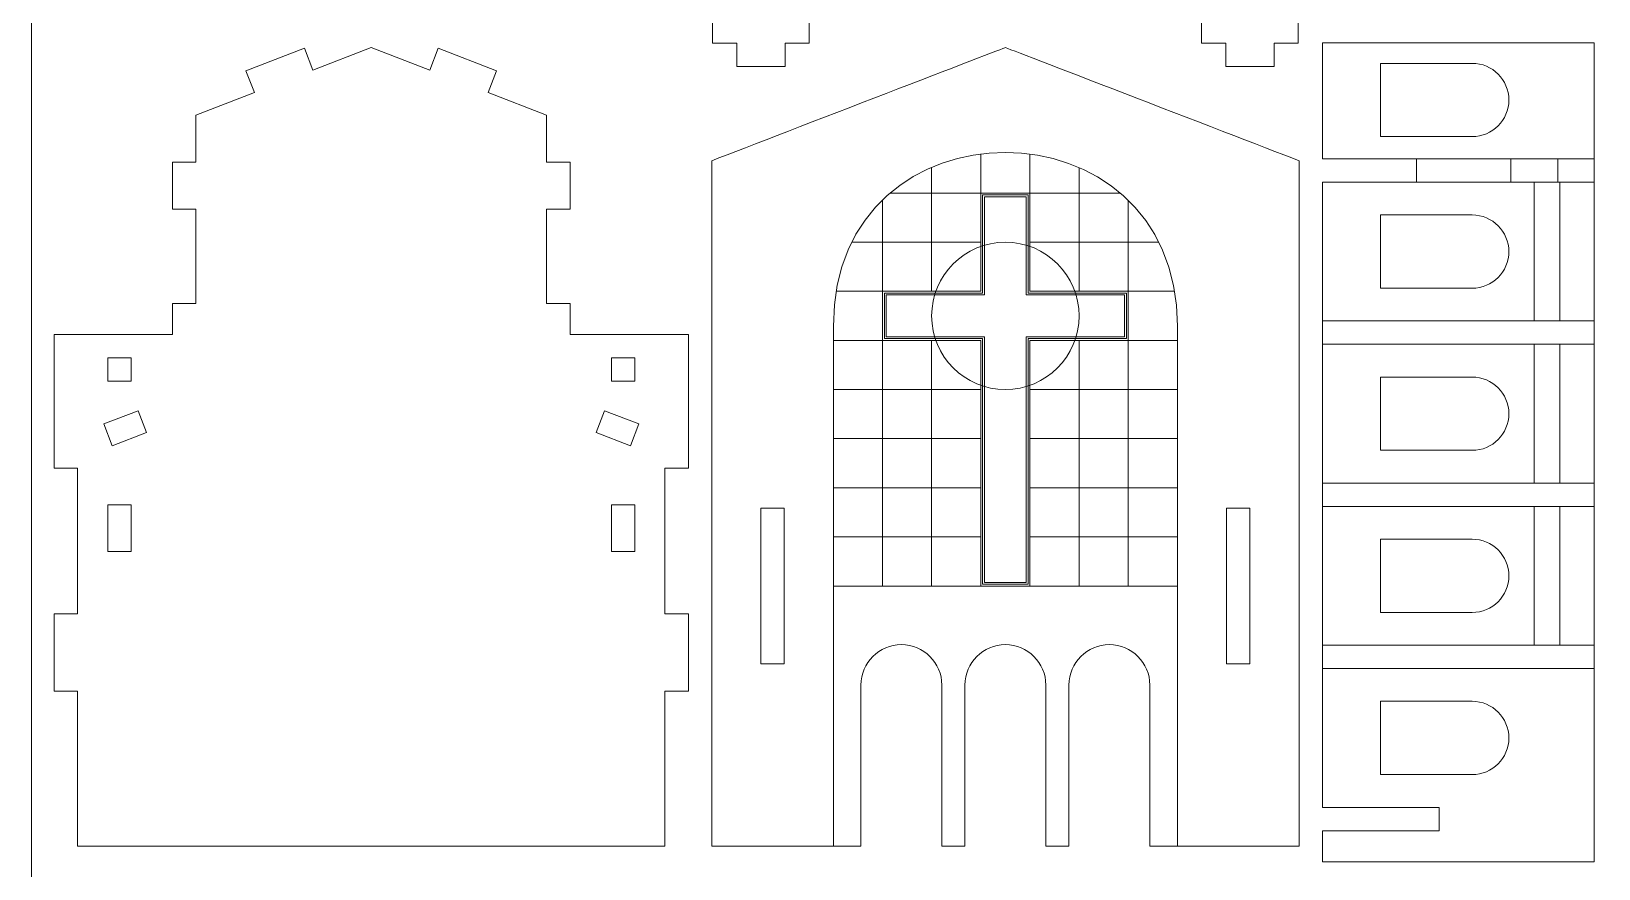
# Model space of a CAD drawing. Header units: millimetres. Extents: x -824 to 903, y -527 to 785.
# Drawn here: x 225.1 to 426.4, y 106.5 to 214.2 of the extents above; entities that cross this region are included whole.
import ezdxf

# ---------------------------------------------------------------- set-up
doc = ezdxf.new("R2010")
doc.units = ezdxf.units.MM
doc.header["$MEASUREMENT"] = 0
doc.layers.add('Camada 1', color=7, linetype='Continuous')

msp = doc.modelspace()

# ---------------------------------------------------------------- linework, layer by layer
at = {"layer": 'Camada 1', "color": 250, "lineweight": 9}
for points, knots in [([(225.1091, -35.726), (225.1091, -35.726), (554.3068, -35.726), (554.3068, -35.726), (554.3068, -35.726), (554.3068, -35.726), (554.3068, 320.0269), (554.3068, 320.0269), (554.3068, 320.0269), (554.3068, 320.0269), (225.1091, 320.0269), (225.1091, 320.0269), (225.1091, 320.0269), (225.1091, 320.0269), (225.1091, -35.726), (225.1091, -35.726)], [0, 0, 0, 0, 0.2, 0.2, 0.2, 0.2, 0.4, 0.4, 0.4, 0.4, 0.6, 0.6, 0.6, 0.6, 1, 1, 1, 1]), ([(309.4822, 302.5603), (309.4822, 302.5603), (309.4822, 297.4481), (309.4822, 297.4481), (309.4822, 297.4481), (309.4822, 297.4481), (312.482, 297.4481), (312.482, 297.4481), (312.482, 297.4481), (312.482, 297.4481), (312.482, 292.3357), (312.482, 292.3357), (312.482, 292.3357), (312.482, 292.3357), (309.4822, 292.3357), (309.4822, 292.3357), (309.4822, 292.3357), (309.4822, 292.3357), (309.4822, 225.8758), (309.4822, 225.8758), (309.4822, 225.8758), (309.4822, 225.8758), (312.482, 225.8758), (312.482, 225.8758), (312.482, 225.8758), (312.482, 225.8758), (312.482, 220.7636), (312.482, 220.7636), (312.482, 220.7636), (312.482, 220.7636), (309.4822, 220.7636), (309.4822, 220.7636), (309.4822, 220.7636), (309.4822, 220.7636), (309.4822, 215.6513), (309.4822, 215.6513), (309.4822, 215.6513), (309.4822, 215.6513), (312.5861, 215.6513), (312.5861, 215.6513), (312.5861, 215.6513), (312.5861, 215.6513), (312.5861, 212.6515), (312.5861, 212.6515), (312.5861, 212.6515), (312.5861, 212.6515), (315.6899, 212.6515), (315.6899, 212.6515), (315.6899, 212.6515), (315.6899, 212.6515), (315.6899, 209.6516), (315.6899, 209.6516), (315.6899, 209.6516), (315.6899, 209.6516), (321.8977, 209.6516), (321.8977, 209.6516), (321.8977, 209.6516), (321.8977, 209.6516), (321.8977, 212.6515), (321.8977, 212.6515), (321.8977, 212.6515), (321.8977, 212.6515), (325.0016, 212.6515), (325.0016, 212.6515), (325.0016, 212.6515), (325.0016, 212.6515), (325.0016, 215.6513), (325.0016, 215.6513), (325.0016, 215.6513), (325.0016, 215.6513), (328.1055, 215.6513), (328.1055, 215.6513), (328.1055, 215.6513), (328.1055, 215.6513), (328.1055, 282.4762), (328.1055, 282.4762), (328.1055, 282.4762), (328.1055, 312.9662), (372.2903, 312.2118), (372.2903, 282.4762), (372.2903, 282.4762), (372.2903, 282.4762), (372.2903, 215.6513), (372.2903, 215.6513), (372.2903, 215.6513), (372.2903, 215.6513), (375.3943, 215.6513), (375.3943, 215.6513), (375.3943, 215.6513), (375.3943, 215.6513), (375.3943, 212.6515), (375.3943, 212.6515), (375.3943, 212.6515), (375.3943, 212.6515), (378.4981, 212.6515), (378.4981, 212.6515), (378.4981, 212.6515), (378.4981, 212.6515), (378.4981, 209.6516), (378.4981, 209.6516), (378.4981, 209.6516), (378.4981, 209.6516), (384.706, 209.6516), (384.706, 209.6516), (384.706, 209.6516), (384.706, 209.6516), (384.706, 212.6515), (384.706, 212.6515), (384.706, 212.6515), (384.706, 212.6515), (387.8099, 212.6515), (387.8099, 212.6515), (387.8099, 212.6515), (387.8099, 212.6515), (387.8099, 215.6513), (387.8099, 215.6513), (387.8099, 215.6513), (387.8099, 215.6513), (390.9137, 215.6513), (390.9137, 215.6513), (390.9137, 215.6513), (390.9137, 215.6513), (390.9137, 220.7636), (390.9137, 220.7636), (390.9137, 220.7636), (390.9137, 220.7636), (387.9139, 220.7636), (387.9139, 220.7636), (387.9139, 220.7636), (387.9139, 220.7636), (387.9139, 225.8758), (387.9139, 225.8758), (387.9139, 225.8758), (387.9139, 225.8758), (390.9137, 225.8758), (390.9137, 225.8758), (390.9137, 225.8758), (390.9137, 225.8758), (390.9137, 292.3357), (390.9137, 292.3357), (390.9137, 292.3357), (390.9137, 292.3357), (387.9139, 292.3357), (387.9139, 292.3357), (387.9139, 292.3357), (387.9139, 292.3357), (387.9139, 297.4481), (387.9139, 297.4481), (387.9139, 297.4481), (387.9139, 297.4481), (390.9137, 297.4481), (390.9137, 297.4481), (390.9137, 297.4481), (390.9137, 297.4481), (390.9137, 302.5603), (390.9137, 302.5603), (390.9137, 302.5603), (390.9137, 302.5603), (372.541, 309.6457), (372.541, 309.6457), (372.541, 309.6457), (372.541, 309.6457), (373.6203, 312.4447), (373.6203, 312.4447), (373.6203, 312.4447), (373.6203, 312.4447), (368.9555, 314.2437), (368.9555, 314.2437), (368.9555, 314.2437), (368.9555, 314.2437), (367.8761, 311.4448), (367.8761, 311.4448), (367.8761, 311.4448), (367.8761, 311.4448), (350.198, 318.2623), (350.198, 318.2623), (350.198, 318.2623), (350.198, 318.2623), (332.5197, 311.4448), (332.5197, 311.4448), (332.5197, 311.4448), (332.5197, 311.4448), (331.4403, 314.2437), (331.4403, 314.2437), (331.4403, 314.2437), (331.4403, 314.2437), (326.7755, 312.4447), (326.7755, 312.4447), (326.7755, 312.4447), (326.7755, 312.4447), (327.8549, 309.6457), (327.8549, 309.6457), (327.8549, 309.6457), (327.8549, 309.6457), (309.4822, 302.5603), (309.4822, 302.5603)], [0, 0, 0, 0, 0.02, 0.02, 0.02, 0.02, 0.04, 0.04, 0.04, 0.04, 0.06, 0.06, 0.06, 0.06, 0.08, 0.08, 0.08, 0.08, 0.1, 0.1, 0.1, 0.1, 0.12, 0.12, 0.12, 0.12, 0.14, 0.14, 0.14, 0.14, 0.16, 0.16, 0.16, 0.16, 0.18, 0.18, 0.18, 0.18, 0.2, 0.2, 0.2, 0.2, 0.22, 0.22, 0.22, 0.22, 0.24, 0.24, 0.24, 0.24, 0.26, 0.26, 0.26, 0.26, 0.28, 0.28, 0.28, 0.28, 0.3, 0.3, 0.3, 0.3, 0.32, 0.32, 0.32, 0.32, 0.34, 0.34, 0.34, 0.34, 0.36, 0.36, 0.36, 0.36, 0.38, 0.38, 0.38, 0.38, 0.4, 0.4, 0.4, 0.4, 0.42, 0.42, 0.42, 0.42, 0.44, 0.44, 0.44, 0.44, 0.46, 0.46, 0.46, 0.46, 0.48, 0.48, 0.48, 0.48, 0.5, 0.5, 0.5, 0.5, 0.52, 0.52, 0.52, 0.52, 0.54, 0.54, 0.54, 0.54, 0.56, 0.56, 0.56, 0.56, 0.58, 0.58, 0.58, 0.58, 0.6, 0.6, 0.6, 0.6, 0.62, 0.62, 0.62, 0.62, 0.64, 0.64, 0.64, 0.64, 0.66, 0.66, 0.66, 0.66, 0.68, 0.68, 0.68, 0.68, 0.7, 0.7, 0.7, 0.7, 0.72, 0.72, 0.72, 0.72, 0.74, 0.74, 0.74, 0.74, 0.76, 0.76, 0.76, 0.76, 0.78, 0.78, 0.78, 0.78, 0.8, 0.8, 0.8, 0.8, 0.82, 0.82, 0.82, 0.82, 0.84, 0.84, 0.84, 0.84, 0.86, 0.86, 0.86, 0.86, 0.88, 0.88, 0.88, 0.88, 0.9, 0.9, 0.9, 0.9, 0.92, 0.92, 0.92, 0.92, 0.94, 0.94, 0.94, 0.94, 0.96, 0.96, 0.96, 0.96, 1, 1, 1, 1]), ([(231.0504, 109.4582), (231.0504, 109.4582), (306.4823, 109.4582), (306.4823, 109.4582), (306.4823, 109.4582), (306.4823, 109.4582), (306.4823, 129.3517), (306.4823, 129.3517), (306.4823, 129.3517), (306.4823, 129.3517), (309.4822, 129.3517), (309.4822, 129.3517), (309.4822, 129.3517), (309.4822, 129.3517), (309.4822, 139.2986), (309.4822, 139.2986), (309.4822, 139.2986), (309.4822, 139.2986), (306.4823, 139.2986), (306.4823, 139.2986), (306.4823, 139.2986), (306.4823, 139.2986), (306.4823, 158.0251), (306.4823, 158.0251), (306.4823, 158.0251), (306.4823, 158.0251), (309.4822, 158.0251), (309.4822, 158.0251), (309.4822, 158.0251), (309.4822, 158.0251), (309.4822, 175.188), (309.4822, 175.188), (309.4822, 175.188), (309.4822, 175.188), (294.2869, 175.188), (294.2869, 175.188), (294.2869, 175.188), (294.2869, 175.188), (294.2869, 179.1918), (294.2869, 179.1918), (294.2869, 179.1918), (294.2869, 179.1918), (291.2871, 179.1918), (291.2871, 179.1918), (291.2871, 179.1918), (291.2871, 179.1918), (291.2871, 191.2881), (291.2871, 191.2881), (291.2871, 191.2881), (291.2871, 191.2881), (294.287, 191.2881), (294.287, 191.2881), (294.287, 191.2881), (294.287, 191.2881), (294.287, 197.3338), (294.287, 197.3338), (294.287, 197.3338), (294.287, 197.3338), (291.2871, 197.3338), (291.2871, 197.3338), (291.2871, 197.3338), (291.2871, 197.3338), (291.2871, 203.3844), (291.2871, 203.3844), (291.2871, 203.3844), (291.2871, 203.3844), (283.7841, 206.2793), (283.7841, 206.2793), (283.7841, 206.2793), (283.7841, 206.2793), (284.8634, 209.0777), (284.8634, 209.0777), (284.8634, 209.0777), (284.8634, 209.0777), (277.3604, 211.9724), (277.3604, 211.9724), (277.3604, 211.9724), (277.3604, 211.9724), (276.2811, 209.1741), (276.2811, 209.1741), (276.2811, 209.1741), (276.2811, 209.1741), (268.7664, 212.0696), (268.7664, 212.0696), (268.7664, 212.0696), (268.7664, 212.0696), (261.2519, 209.1741), (261.2519, 209.1741), (261.2519, 209.1741), (261.2519, 209.1741), (260.172, 211.9724), (260.172, 211.9724), (260.172, 211.9724), (260.172, 211.9724), (252.6689, 209.0777), (252.6689, 209.0777), (252.6689, 209.0777), (252.6689, 209.0777), (253.7488, 206.2793), (253.7488, 206.2793), (253.7488, 206.2793), (253.7488, 206.2793), (246.2457, 203.3844), (246.2457, 203.3844), (246.2457, 203.3844), (246.2457, 203.3844), (246.2457, 197.3338), (246.2457, 197.3338), (246.2457, 197.3338), (246.2457, 197.3338), (243.2458, 197.3338), (243.2458, 197.3338), (243.2458, 197.3338), (243.2458, 197.3338), (243.2458, 191.2881), (243.2458, 191.2881), (243.2458, 191.2881), (243.2458, 191.2881), (246.2457, 191.2881), (246.2457, 191.2881), (246.2457, 191.2881), (246.2457, 191.2881), (246.2457, 179.1918), (246.2457, 179.1918), (246.2457, 179.1918), (246.2457, 179.1918), (243.2458, 179.1918), (243.2458, 179.1918), (243.2458, 179.1918), (243.2458, 179.1918), (243.2458, 175.188), (243.2458, 175.188), (243.2458, 175.188), (243.2458, 175.188), (228.0506, 175.188), (228.0506, 175.188), (228.0506, 175.188), (228.0506, 175.188), (228.0506, 158.0251), (228.0506, 158.0251), (228.0506, 158.0251), (228.0506, 158.0251), (231.0504, 158.0251), (231.0504, 158.0251), (231.0504, 158.0251), (231.0504, 158.0251), (231.0504, 139.2986), (231.0504, 139.2986), (231.0504, 139.2986), (231.0504, 139.2986), (228.0506, 139.2986), (228.0506, 139.2986), (228.0506, 139.2986), (228.0506, 139.2986), (228.0506, 129.3517), (228.0506, 129.3517), (228.0506, 129.3517), (228.0506, 129.3517), (231.0504, 129.3517), (231.0504, 129.3517), (231.0504, 129.3517), (231.0504, 129.3517), (231.0504, 109.4582), (231.0504, 109.4582)], [0, 0, 0, 0, 0.02380952, 0.02380952, 0.02380952, 0.02380952, 0.04761905, 0.04761905, 0.04761905, 0.04761905, 0.07142857, 0.07142857, 0.07142857, 0.07142857, 0.0952381, 0.0952381, 0.0952381, 0.0952381, 0.11904762, 0.11904762, 0.11904762, 0.11904762, 0.14285714, 0.14285714, 0.14285714, 0.14285714, 0.16666667, 0.16666667, 0.16666667, 0.16666667, 0.19047619, 0.19047619, 0.19047619, 0.19047619, 0.21428571, 0.21428571, 0.21428571, 0.21428571, 0.23809524, 0.23809524, 0.23809524, 0.23809524, 0.26190476, 0.26190476, 0.26190476, 0.26190476, 0.28571429, 0.28571429, 0.28571429, 0.28571429, 0.30952381, 0.30952381, 0.30952381, 0.30952381, 0.33333333, 0.33333333, 0.33333333, 0.33333333, 0.35714286, 0.35714286, 0.35714286, 0.35714286, 0.38095238, 0.38095238, 0.38095238, 0.38095238, 0.4047619, 0.4047619, 0.4047619, 0.4047619, 0.42857143, 0.42857143, 0.42857143, 0.42857143, 0.45238095, 0.45238095, 0.45238095, 0.45238095, 0.47619048, 0.47619048, 0.47619048, 0.47619048, 0.5, 0.5, 0.5, 0.5, 0.52380952, 0.52380952, 0.52380952, 0.52380952, 0.54761905, 0.54761905, 0.54761905, 0.54761905, 0.57142857, 0.57142857, 0.57142857, 0.57142857, 0.5952381, 0.5952381, 0.5952381, 0.5952381, 0.61904762, 0.61904762, 0.61904762, 0.61904762, 0.64285714, 0.64285714, 0.64285714, 0.64285714, 0.66666667, 0.66666667, 0.66666667, 0.66666667, 0.69047619, 0.69047619, 0.69047619, 0.69047619, 0.71428571, 0.71428571, 0.71428571, 0.71428571, 0.73809524, 0.73809524, 0.73809524, 0.73809524, 0.76190476, 0.76190476, 0.76190476, 0.76190476, 0.78571429, 0.78571429, 0.78571429, 0.78571429, 0.80952381, 0.80952381, 0.80952381, 0.80952381, 0.83333333, 0.83333333, 0.83333333, 0.83333333, 0.85714286, 0.85714286, 0.85714286, 0.85714286, 0.88095238, 0.88095238, 0.88095238, 0.88095238, 0.9047619, 0.9047619, 0.9047619, 0.9047619, 0.92857143, 0.92857143, 0.92857143, 0.92857143, 0.95238095, 0.95238095, 0.95238095, 0.95238095, 1, 1, 1, 1]), ([(387.914, 197.5243), (378.5053, 201.1527), (350.1981, 212.0696), (350.1981, 212.0696), (350.1981, 212.0696), (350.1981, 212.0696), (321.8908, 201.1529), (312.4821, 197.5244), (312.4821, 197.5244), (312.4821, 183.2551), (312.4821, 109.4586), (312.4821, 109.4586), (312.4821, 109.4586), (312.4821, 109.4586), (328.1056, 109.4586), (328.1056, 109.4586), (328.1056, 109.4586), (328.1056, 109.4586), (331.647, 109.4586), (331.647, 109.4586), (331.647, 109.4586), (331.647, 109.4586), (331.647, 130.1469), (331.647, 130.1469), (331.647, 130.1469), (331.647, 133.004), (333.9842, 135.3409), (336.841, 135.3409), (336.841, 135.3409), (339.6977, 135.3409), (342.0349, 133.004), (342.0349, 130.1469), (342.0349, 130.1469), (342.0349, 130.1469), (342.0349, 109.4586), (342.0349, 109.4586), (342.0349, 109.4586), (342.0349, 109.4586), (345.0041, 109.4586), (345.0041, 109.4586), (345.0041, 109.4586), (345.0041, 109.4586), (345.0041, 130.1469), (345.0041, 130.1469), (345.0041, 130.1469), (345.0041, 133.004), (347.3413, 135.3409), (350.1981, 135.3409), (350.1981, 135.3409), (353.0548, 135.3409), (355.392, 133.004), (355.392, 130.1469), (355.392, 130.1469), (355.392, 130.1469), (355.392, 109.4586), (355.392, 109.4586), (355.392, 109.4586), (355.392, 109.4586), (358.361, 109.4586), (358.361, 109.4586), (358.361, 109.4586), (358.361, 109.4586), (358.361, 130.1469), (358.361, 130.1469), (358.361, 130.1469), (358.361, 133.004), (360.6982, 135.3409), (363.555, 135.3409), (363.555, 135.3409), (366.4117, 135.3409), (368.7489, 133.004), (368.7489, 130.1469), (368.7489, 130.1469), (368.7489, 130.1469), (368.7489, 109.4586), (368.7489, 109.4586), (368.7489, 109.4586), (368.7489, 109.4586), (372.2904, 109.4586), (372.2904, 109.4586), (372.2904, 109.4586), (372.2904, 109.4586), (387.914, 109.4586), (387.914, 109.4586), (387.914, 109.4586), (387.914, 109.4586), (387.914, 183.255), (387.914, 197.5243)], [0, 0, 0, 0, 0.04347826, 0.04347826, 0.04347826, 0.04347826, 0.08695652, 0.08695652, 0.08695652, 0.08695652, 0.13043478, 0.13043478, 0.13043478, 0.13043478, 0.17391304, 0.17391304, 0.17391304, 0.17391304, 0.2173913, 0.2173913, 0.2173913, 0.2173913, 0.26086957, 0.26086957, 0.26086957, 0.26086957, 0.30434783, 0.30434783, 0.30434783, 0.30434783, 0.34782609, 0.34782609, 0.34782609, 0.34782609, 0.39130435, 0.39130435, 0.39130435, 0.39130435, 0.43478261, 0.43478261, 0.43478261, 0.43478261, 0.47826087, 0.47826087, 0.47826087, 0.47826087, 0.52173913, 0.52173913, 0.52173913, 0.52173913, 0.56521739, 0.56521739, 0.56521739, 0.56521739, 0.60869565, 0.60869565, 0.60869565, 0.60869565, 0.65217391, 0.65217391, 0.65217391, 0.65217391, 0.69565217, 0.69565217, 0.69565217, 0.69565217, 0.73913043, 0.73913043, 0.73913043, 0.73913043, 0.7826087, 0.7826087, 0.7826087, 0.7826087, 0.82608696, 0.82608696, 0.82608696, 0.82608696, 0.86956522, 0.86956522, 0.86956522, 0.86956522, 0.91304348, 0.91304348, 0.91304348, 0.91304348, 1, 1, 1, 1]), ([(425.7975, 212.6578), (425.7975, 212.6578), (390.9137, 212.6578), (390.9137, 212.6578), (390.9137, 212.6578), (390.9137, 212.6578), (390.9137, 197.7647), (390.9137, 197.7647), (390.9137, 197.7647), (390.9137, 197.7647), (403.005, 197.7647), (403.005, 197.7647), (403.005, 197.7647), (403.005, 197.7647), (403.005, 194.7648), (403.005, 194.7648), (403.005, 194.7648), (403.005, 194.7648), (390.9137, 194.7648), (390.9137, 194.7648), (390.9137, 194.7648), (390.9137, 194.7648), (390.9137, 114.4287), (390.9137, 114.4287), (390.9137, 114.4287), (390.9137, 114.4287), (405.9129, 114.4287), (405.9129, 114.4287), (405.9129, 114.4287), (405.9129, 114.4287), (405.9129, 111.4289), (405.9129, 111.4289), (405.9129, 111.4289), (405.9129, 111.4289), (390.9137, 111.4289), (390.9137, 111.4289), (390.9137, 111.4289), (390.9137, 111.4289), (390.9137, 107.4291), (390.9137, 107.4291), (390.9137, 107.4291), (390.9137, 107.4291), (425.7975, 107.4291), (425.7975, 107.4291), (425.7975, 107.4291), (425.7975, 107.4291), (425.7975, 212.6578), (425.7975, 212.6578)], [0, 0, 0, 0, 0.07692308, 0.07692308, 0.07692308, 0.07692308, 0.15384615, 0.15384615, 0.15384615, 0.15384615, 0.23076923, 0.23076923, 0.23076923, 0.23076923, 0.30769231, 0.30769231, 0.30769231, 0.30769231, 0.38461538, 0.38461538, 0.38461538, 0.38461538, 0.46153846, 0.46153846, 0.46153846, 0.46153846, 0.53846154, 0.53846154, 0.53846154, 0.53846154, 0.61538462, 0.61538462, 0.61538462, 0.61538462, 0.69230769, 0.69230769, 0.69230769, 0.69230769, 0.76923077, 0.76923077, 0.76923077, 0.76923077, 0.84615385, 0.84615385, 0.84615385, 0.84615385, 1, 1, 1, 1]), ([(421.147, 194.7648), (421.147, 194.7648), (415.0964, 194.7648), (415.0964, 194.7648), (415.0964, 194.7648), (415.0964, 194.7648), (415.0964, 197.7647), (415.0964, 197.7647), (415.0964, 197.7647), (415.0964, 197.7647), (421.147, 197.7647), (421.147, 197.7647), (421.147, 197.7647), (421.147, 197.7647), (421.147, 194.7648), (421.147, 194.7648)], [0, 0, 0, 0, 0.2, 0.2, 0.2, 0.2, 0.4, 0.4, 0.4, 0.4, 0.6, 0.6, 0.6, 0.6, 1, 1, 1, 1]), ([(237.9144, 172.1881), (237.9144, 172.1881), (237.9144, 169.1882), (237.9144, 169.1882), (237.9144, 169.1882), (237.9144, 169.1882), (234.9146, 169.1882), (234.9146, 169.1882), (234.9146, 169.1882), (234.9146, 169.1882), (234.9146, 172.1881), (234.9146, 172.1881), (234.9146, 172.1881), (234.9146, 172.1881), (237.9144, 172.1881), (237.9144, 172.1881)], [0, 0, 0, 0, 0.2, 0.2, 0.2, 0.2, 0.4, 0.4, 0.4, 0.4, 0.6, 0.6, 0.6, 0.6, 1, 1, 1, 1]), ([(302.6183, 172.1881), (302.6183, 172.1881), (299.6184, 172.1881), (299.6184, 172.1881), (299.6184, 172.1881), (299.6184, 172.1881), (299.6184, 169.1882), (299.6184, 169.1882), (299.6184, 169.1882), (299.6184, 169.1882), (302.6183, 169.1882), (302.6183, 169.1882), (302.6183, 169.1882), (302.6183, 169.1882), (302.6183, 172.1881), (302.6183, 172.1881)], [0, 0, 0, 0, 0.2, 0.2, 0.2, 0.2, 0.4, 0.4, 0.4, 0.4, 0.6, 0.6, 0.6, 0.6, 1, 1, 1, 1]), ([(239.9088, 162.5983), (239.9088, 162.5983), (235.4924, 160.8951), (235.4924, 160.8951), (235.4924, 160.8951), (235.4924, 160.8951), (234.413, 163.6941), (234.413, 163.6941), (234.413, 163.6941), (234.413, 163.6941), (238.8295, 165.3973), (238.8295, 165.3973), (238.8295, 165.3973), (238.8295, 165.3973), (239.9088, 162.5983), (239.9088, 162.5983)], [0, 0, 0, 0, 0.2, 0.2, 0.2, 0.2, 0.4, 0.4, 0.4, 0.4, 0.6, 0.6, 0.6, 0.6, 1, 1, 1, 1]), ([(298.7034, 165.3973), (298.7034, 165.3973), (297.6239, 162.5983), (297.6239, 162.5983), (297.6239, 162.5983), (297.6239, 162.5983), (302.0403, 160.8951), (302.0403, 160.8951), (302.0403, 160.8951), (302.0403, 160.8951), (303.1197, 163.6941), (303.1197, 163.6941), (303.1197, 163.6941), (303.1197, 163.6941), (298.7034, 165.3973), (298.7034, 165.3973)], [0, 0, 0, 0, 0.2, 0.2, 0.2, 0.2, 0.4, 0.4, 0.4, 0.4, 0.6, 0.6, 0.6, 0.6, 1, 1, 1, 1]), ([(237.9144, 147.2893), (237.9144, 147.2893), (234.9146, 147.2893), (234.9146, 147.2893), (234.9146, 147.2893), (234.9146, 147.2893), (234.9146, 153.2889), (234.9146, 153.2889), (234.9146, 153.2889), (234.9146, 153.2889), (237.9144, 153.2889), (237.9144, 153.2889), (237.9144, 153.2889), (237.9144, 153.2889), (237.9144, 147.2893), (237.9144, 147.2893)], [0, 0, 0, 0, 0.2, 0.2, 0.2, 0.2, 0.4, 0.4, 0.4, 0.4, 0.6, 0.6, 0.6, 0.6, 1, 1, 1, 1]), ([(299.6184, 153.2889), (299.6184, 153.2889), (299.6183, 147.2893), (299.6183, 147.2893), (299.6183, 147.2893), (299.6183, 147.2893), (302.6183, 147.2893), (302.6183, 147.2893), (302.6183, 147.2893), (302.6183, 147.2893), (302.6183, 153.2889), (302.6183, 153.2889), (302.6183, 153.2889), (302.6183, 153.2889), (299.6184, 153.2889), (299.6184, 153.2889)], [0, 0, 0, 0, 0.2, 0.2, 0.2, 0.2, 0.4, 0.4, 0.4, 0.4, 0.6, 0.6, 0.6, 0.6, 1, 1, 1, 1]), ([(318.7939, 152.8704), (318.7939, 152.8704), (318.7939, 132.8715), (318.7939, 132.8715), (318.7939, 132.8715), (318.7939, 132.8715), (321.7939, 132.8715), (321.7939, 132.8715), (321.7939, 132.8715), (321.7939, 132.8715), (321.7939, 152.8704), (321.7939, 152.8704), (321.7939, 152.8704), (321.7939, 152.8704), (318.7939, 152.8704), (318.7939, 152.8704)], [0, 0, 0, 0, 0.2, 0.2, 0.2, 0.2, 0.4, 0.4, 0.4, 0.4, 0.6, 0.6, 0.6, 0.6, 1, 1, 1, 1]), ([(378.6023, 152.8704), (378.6023, 152.8704), (378.6023, 132.8715), (378.6023, 132.8715), (378.6023, 132.8715), (378.6023, 132.8715), (381.6021, 132.8715), (381.6021, 132.8715), (381.6021, 132.8715), (381.6021, 132.8715), (381.6021, 152.8704), (381.6021, 152.8704), (381.6021, 152.8704), (381.6021, 152.8704), (378.6023, 152.8704), (378.6023, 152.8704)], [0, 0, 0, 0, 0.2, 0.2, 0.2, 0.2, 0.4, 0.4, 0.4, 0.4, 0.6, 0.6, 0.6, 0.6, 1, 1, 1, 1])]:
    msp.add_open_spline(points, degree=3, knots=knots, dxfattribs=at)
at = {"layer": 'Camada 1', "color": 5, "lineweight": 9}
for points, knots in [([(398.3556, 210.0402), (398.3556, 210.0402), (410.1503, 210.0402), (410.1503, 210.0402), (410.1503, 210.0402), (412.7386, 210.0402), (414.8562, 207.9224), (414.8562, 205.3342), (414.8562, 205.3342), (414.8562, 202.746), (412.7386, 200.6282), (410.1503, 200.6282), (410.1503, 200.6282), (410.1503, 200.6282), (398.3556, 200.6282), (398.3556, 200.6282), (398.3556, 200.6282), (398.3556, 200.6282), (398.3556, 210.0402), (398.3556, 210.0402)], [0, 0, 0, 0, 0.16666667, 0.16666667, 0.16666667, 0.16666667, 0.33333333, 0.33333333, 0.33333333, 0.33333333, 0.5, 0.5, 0.5, 0.5, 0.66666667, 0.66666667, 0.66666667, 0.66666667, 1, 1, 1, 1]), ([(372.2904, 109.4586), (372.2904, 109.4586), (372.2904, 176.2835), (372.2904, 176.2835), (372.2904, 176.2835), (372.2904, 205.9475), (328.1056, 206.1231), (328.1056, 176.2835), (328.1056, 176.2835), (328.1056, 176.2835), (328.1056, 109.4586), (328.1056, 109.4586)], [0, 0, 0, 0, 0.25, 0.25, 0.25, 0.25, 0.5, 0.5, 0.5, 0.5, 1, 1, 1, 1]), ([(335.379, 193.367), (335.379, 193.367), (347.042, 193.367), (347.042, 193.367), (347.042, 193.367), (347.042, 193.367), (347.042, 198.4), (347.042, 198.4)], [0, 0, 0, 0, 0.33333333, 0.33333333, 0.33333333, 0.33333333, 1, 1, 1, 1]), ([(353.3541, 198.3875), (353.3541, 198.3875), (353.3541, 193.367), (353.3541, 193.367), (353.3541, 193.367), (353.3541, 193.367), (364.9597, 193.367), (364.9597, 193.367)], [0, 0, 0, 0, 0.33333333, 0.33333333, 0.33333333, 0.33333333, 1, 1, 1, 1]), ([(347.042, 193.367), (347.042, 193.367), (353.3541, 193.367), (353.3541, 193.367), (353.3541, 193.367), (353.3541, 193.367), (353.3541, 180.743), (353.3541, 180.743), (353.3541, 180.743), (353.3541, 180.743), (365.9783, 180.743), (365.9783, 180.743), (365.9783, 180.743), (365.9783, 180.743), (365.9783, 174.431), (365.9783, 174.431), (365.9783, 174.431), (365.9783, 174.431), (353.3541, 174.431), (353.3541, 174.431), (353.3541, 174.431), (353.3541, 174.431), (353.3541, 142.871), (353.3541, 142.871), (353.3541, 142.871), (353.3541, 142.871), (347.042, 142.871), (347.042, 142.871), (347.042, 142.871), (347.042, 142.871), (347.042, 174.431), (347.042, 174.431), (347.042, 174.431), (347.042, 174.431), (334.4177, 174.431), (334.4177, 174.431), (334.4177, 174.431), (334.4177, 174.431), (334.4177, 180.743), (334.4177, 180.743), (334.4177, 180.743), (334.4177, 180.743), (347.042, 180.743), (347.042, 180.743), (347.042, 180.743), (347.042, 180.743), (347.042, 193.367), (347.042, 193.367)], [0, 0, 0, 0, 0.07692308, 0.07692308, 0.07692308, 0.07692308, 0.15384615, 0.15384615, 0.15384615, 0.15384615, 0.23076923, 0.23076923, 0.23076923, 0.23076923, 0.30769231, 0.30769231, 0.30769231, 0.30769231, 0.38461538, 0.38461538, 0.38461538, 0.38461538, 0.46153846, 0.46153846, 0.46153846, 0.46153846, 0.53846154, 0.53846154, 0.53846154, 0.53846154, 0.61538462, 0.61538462, 0.61538462, 0.61538462, 0.69230769, 0.69230769, 0.69230769, 0.69230769, 0.76923077, 0.76923077, 0.76923077, 0.76923077, 0.84615385, 0.84615385, 0.84615385, 0.84615385, 1, 1, 1, 1]), ([(328.4595, 180.743), (328.4595, 180.743), (334.4177, 180.743), (334.4177, 180.743), (334.4177, 180.743), (334.4177, 180.743), (334.4177, 192.4907), (334.4177, 192.4907)], [0, 0, 0, 0, 0.33333333, 0.33333333, 0.33333333, 0.33333333, 1, 1, 1, 1]), ([(347.2773, 193.1317), (347.2773, 193.1317), (347.2773, 180.5077), (347.2773, 180.5077), (347.2773, 180.5077), (347.2773, 180.5077), (334.653, 180.5077), (334.653, 180.5077), (334.653, 180.5077), (334.653, 180.5077), (334.653, 174.6663), (334.653, 174.6663), (334.653, 174.6663), (334.653, 174.6663), (347.2773, 174.6663), (347.2773, 174.6663), (347.2773, 174.6663), (347.2773, 174.6663), (347.2773, 143.1063), (347.2773, 143.1063), (347.2773, 143.1063), (347.2773, 143.1063), (353.1188, 143.1063), (353.1188, 143.1063), (353.1188, 143.1063), (353.1188, 143.1063), (353.1188, 174.6663), (353.1188, 174.6663), (353.1188, 174.6663), (353.1188, 174.6663), (365.743, 174.6663), (365.743, 174.6663), (365.743, 174.6663), (365.743, 174.6663), (365.743, 180.5077), (365.743, 180.5077), (365.743, 180.5077), (365.743, 180.5077), (353.1188, 180.5077), (353.1188, 180.5077), (353.1188, 180.5077), (353.1188, 180.5077), (353.1188, 193.1317), (353.1188, 193.1317), (353.1188, 193.1317), (353.1188, 193.1317), (347.2773, 193.1317), (347.2773, 193.1317)], [0, 0, 0, 0, 0.07692308, 0.07692308, 0.07692308, 0.07692308, 0.15384615, 0.15384615, 0.15384615, 0.15384615, 0.23076923, 0.23076923, 0.23076923, 0.23076923, 0.30769231, 0.30769231, 0.30769231, 0.30769231, 0.38461538, 0.38461538, 0.38461538, 0.38461538, 0.46153846, 0.46153846, 0.46153846, 0.46153846, 0.53846154, 0.53846154, 0.53846154, 0.53846154, 0.61538462, 0.61538462, 0.61538462, 0.61538462, 0.69230769, 0.69230769, 0.69230769, 0.69230769, 0.76923077, 0.76923077, 0.76923077, 0.76923077, 0.84615385, 0.84615385, 0.84615385, 0.84615385, 1, 1, 1, 1]), ([(347.5126, 192.8964), (347.5126, 192.8964), (347.5126, 180.2724), (347.5126, 180.2724), (347.5126, 180.2724), (347.5126, 180.2724), (334.8883, 180.2724), (334.8883, 180.2724), (334.8883, 180.2724), (334.8883, 180.2724), (334.8883, 174.9016), (334.8883, 174.9016), (334.8883, 174.9016), (334.8883, 174.9016), (347.5126, 174.9016), (347.5126, 174.9016), (347.5126, 174.9016), (347.5126, 174.9016), (347.5126, 143.3416), (347.5126, 143.3416), (347.5126, 143.3416), (347.5126, 143.3416), (352.8835, 143.3416), (352.8835, 143.3416), (352.8835, 143.3416), (352.8835, 143.3416), (352.8835, 174.9016), (352.8835, 174.9016), (352.8835, 174.9016), (352.8835, 174.9016), (365.5077, 174.9016), (365.5077, 174.9016), (365.5077, 174.9016), (365.5077, 174.9016), (365.5077, 180.2724), (365.5077, 180.2724), (365.5077, 180.2724), (365.5077, 180.2724), (352.8835, 180.2724), (352.8835, 180.2724), (352.8835, 180.2724), (352.8835, 180.2724), (352.8835, 192.8964), (352.8835, 192.8964), (352.8835, 192.8964), (352.8835, 192.8964), (347.5126, 192.8964), (347.5126, 192.8964)], [0, 0, 0, 0, 0.07692308, 0.07692308, 0.07692308, 0.07692308, 0.15384615, 0.15384615, 0.15384615, 0.15384615, 0.23076923, 0.23076923, 0.23076923, 0.23076923, 0.30769231, 0.30769231, 0.30769231, 0.30769231, 0.38461538, 0.38461538, 0.38461538, 0.38461538, 0.46153846, 0.46153846, 0.46153846, 0.46153846, 0.53846154, 0.53846154, 0.53846154, 0.53846154, 0.61538462, 0.61538462, 0.61538462, 0.61538462, 0.69230769, 0.69230769, 0.69230769, 0.69230769, 0.76923077, 0.76923077, 0.76923077, 0.76923077, 0.84615385, 0.84615385, 0.84615385, 0.84615385, 1, 1, 1, 1]), ([(365.9783, 192.4407), (365.9783, 192.4407), (365.9783, 180.743), (365.9783, 180.743), (365.9783, 180.743), (365.9783, 180.743), (371.9327, 180.743), (371.9327, 180.743)], [0, 0, 0, 0, 0.33333333, 0.33333333, 0.33333333, 0.33333333, 1, 1, 1, 1]), ([(398.3556, 190.5536), (398.3556, 190.5536), (410.1503, 190.5536), (410.1503, 190.5536), (410.1503, 190.5536), (412.7386, 190.5536), (414.8562, 188.4358), (414.8562, 185.8476), (414.8562, 185.8476), (414.8562, 183.2594), (412.7386, 181.1416), (410.1503, 181.1416), (410.1503, 181.1416), (410.1503, 181.1416), (398.3556, 181.1416), (398.3556, 181.1416), (398.3556, 181.1416), (398.3556, 181.1416), (398.3556, 190.5536), (398.3556, 190.5536)], [0, 0, 0, 0, 0.16666667, 0.16666667, 0.16666667, 0.16666667, 0.33333333, 0.33333333, 0.33333333, 0.33333333, 0.5, 0.5, 0.5, 0.5, 0.66666667, 0.66666667, 0.66666667, 0.66666667, 1, 1, 1, 1]), ([(350.198, 187.055), (355.427, 187.055), (359.6661, 182.8161), (359.6661, 177.587), (359.6661, 177.587), (359.6661, 172.358), (355.427, 168.119), (350.198, 168.119), (350.198, 168.119), (344.9689, 168.119), (340.7299, 172.358), (340.7299, 177.587), (340.7299, 177.587), (340.7299, 182.8161), (344.9689, 187.055), (350.198, 187.055)], [0, 0, 0, 0, 0.2, 0.2, 0.2, 0.2, 0.4, 0.4, 0.4, 0.4, 0.6, 0.6, 0.6, 0.6, 1, 1, 1, 1]), ([(328.1056, 174.431), (328.1056, 174.431), (334.4177, 174.431), (334.4177, 174.431), (334.4177, 174.431), (334.4177, 174.431), (334.4177, 142.871), (334.4177, 142.871)], [0, 0, 0, 0, 0.33333333, 0.33333333, 0.33333333, 0.33333333, 1, 1, 1, 1]), ([(372.2904, 174.431), (372.2904, 174.431), (365.9783, 174.431), (365.9783, 174.431), (365.9783, 174.431), (365.9783, 174.431), (365.9783, 142.871), (365.9783, 142.871)], [0, 0, 0, 0, 0.33333333, 0.33333333, 0.33333333, 0.33333333, 1, 1, 1, 1]), ([(398.3556, 169.7197), (398.3556, 169.7197), (410.1503, 169.7197), (410.1503, 169.7197), (410.1503, 169.7197), (412.7386, 169.7197), (414.8562, 167.602), (414.8562, 165.0137), (414.8562, 165.0137), (414.8562, 162.4255), (412.7386, 160.3077), (410.1503, 160.3077), (410.1503, 160.3077), (410.1503, 160.3077), (398.3556, 160.3077), (398.3556, 160.3077), (398.3556, 160.3077), (398.3556, 160.3077), (398.3556, 169.7197), (398.3556, 169.7197)], [0, 0, 0, 0, 0.16666667, 0.16666667, 0.16666667, 0.16666667, 0.33333333, 0.33333333, 0.33333333, 0.33333333, 0.5, 0.5, 0.5, 0.5, 0.66666667, 0.66666667, 0.66666667, 0.66666667, 1, 1, 1, 1]), ([(398.3556, 148.8859), (398.3556, 148.8859), (410.1503, 148.8859), (410.1503, 148.8859), (410.1503, 148.8859), (412.7386, 148.8859), (414.8562, 146.7681), (414.8562, 144.1799), (414.8562, 144.1799), (414.8562, 141.5916), (412.7386, 139.4739), (410.1503, 139.4739), (410.1503, 139.4739), (410.1503, 139.4739), (398.3556, 139.4739), (398.3556, 139.4739), (398.3556, 139.4739), (398.3556, 139.4739), (398.3556, 148.8859), (398.3556, 148.8859)], [0, 0, 0, 0, 0.16666667, 0.16666667, 0.16666667, 0.16666667, 0.33333333, 0.33333333, 0.33333333, 0.33333333, 0.5, 0.5, 0.5, 0.5, 0.66666667, 0.66666667, 0.66666667, 0.66666667, 1, 1, 1, 1]), ([(398.3556, 128.052), (398.3556, 128.052), (410.1503, 128.052), (410.1503, 128.052), (410.1503, 128.052), (412.7386, 128.052), (414.8562, 125.9342), (414.8562, 123.346), (414.8562, 123.346), (414.8562, 120.7577), (412.7386, 118.64), (410.1503, 118.64), (410.1503, 118.64), (410.1503, 118.64), (398.3556, 118.64), (398.3556, 118.64), (398.3556, 118.64), (398.3556, 118.64), (398.3556, 128.052), (398.3556, 128.052)], [0, 0, 0, 0, 0.16666667, 0.16666667, 0.16666667, 0.16666667, 0.33333333, 0.33333333, 0.33333333, 0.33333333, 0.5, 0.5, 0.5, 0.5, 0.66666667, 0.66666667, 0.66666667, 0.66666667, 1, 1, 1, 1])]:
    msp.add_open_spline(points, degree=3, knots=knots, dxfattribs=at)
for points in [[(403.005, 197.7646), (414.6329, 197.7646), (414.1695, 197.7646), (425.7975, 197.7646)], [(340.7299, 196.624), (340.7299, 196.624), (340.7299, 180.743), (340.7299, 180.743)], [(359.6662, 196.624), (359.6662, 196.624), (359.6662, 180.743), (359.6662, 180.743)], [(425.7975, 194.7648), (414.1695, 194.7648), (414.6329, 194.7648), (403.005, 194.7648)], [(418.1217, 194.7648), (418.1217, 194.7648), (418.1217, 176.9306), (418.1217, 176.9306)], [(421.3875, 194.7648), (421.3875, 194.7648), (421.3875, 176.9306), (421.3875, 176.9306)], [(330.4623, 187.055), (330.4623, 187.055), (347.042, 187.055), (347.042, 187.055)], [(353.3541, 187.055), (353.3541, 187.055), (369.9109, 187.055), (369.9109, 187.055)], [(390.9137, 176.9306), (402.5416, 176.9306), (414.1695, 176.9306), (425.7975, 176.9306)], [(340.7299, 174.431), (340.7299, 174.431), (340.7299, 142.871), (340.7299, 142.871)], [(359.6662, 174.431), (359.6662, 174.431), (359.6662, 142.871), (359.6662, 142.871)], [(425.7975, 173.9308), (414.1695, 173.9308), (402.5416, 173.9308), (390.9137, 173.9308)], [(418.1217, 173.9308), (418.1217, 173.9308), (418.1217, 156.0967), (418.1217, 156.0967)], [(421.3875, 173.9308), (421.3875, 173.9308), (421.3875, 156.0967), (421.3875, 156.0967)], [(328.1056, 168.119), (328.1056, 168.119), (347.042, 168.119), (347.042, 168.119)], [(353.3541, 168.119), (353.3541, 168.119), (372.2904, 168.119), (372.2904, 168.119)], [(328.1056, 161.807), (328.1056, 161.807), (347.042, 161.807), (347.042, 161.807)], [(353.3541, 161.807), (353.3541, 161.807), (372.2904, 161.807), (372.2904, 161.807)], [(328.1056, 155.495), (328.1056, 155.495), (347.042, 155.495), (347.042, 155.495)], [(353.3541, 155.495), (353.3541, 155.495), (372.2904, 155.495), (372.2904, 155.495)], [(390.9137, 156.0967), (402.5416, 156.0967), (414.1695, 156.0967), (425.7975, 156.0967)], [(425.7975, 153.0969), (414.1695, 153.0969), (402.5416, 153.0969), (390.9137, 153.0969)], [(418.1217, 153.0969), (418.1217, 153.0969), (418.1217, 135.2627), (418.1217, 135.2627)], [(421.3875, 153.0969), (421.3875, 153.0969), (421.3875, 135.2627), (421.3875, 135.2627)], [(328.1056, 149.183), (328.1056, 149.183), (347.042, 149.183), (347.042, 149.183)], [(353.3541, 149.183), (353.3541, 149.183), (372.2904, 149.183), (372.2904, 149.183)], [(328.1056, 142.871), (328.1056, 142.871), (347.042, 142.871), (347.042, 142.871)], [(353.3541, 142.871), (353.3541, 142.871), (372.2904, 142.871), (372.2904, 142.871)], [(390.9137, 135.2627), (402.5416, 135.2627), (414.1695, 135.2627), (425.7975, 135.2627)], [(425.7975, 132.2629), (414.1695, 132.2629), (402.5416, 132.2629), (390.9137, 132.2629)]]:
    msp.add_open_spline(points, degree=3, dxfattribs=at)

doc.saveas('drawing.dxf')
